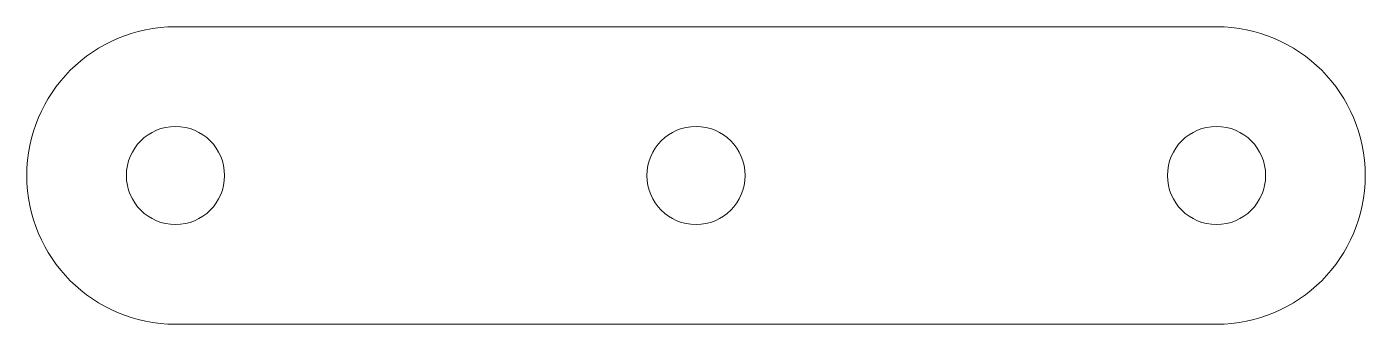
# Model space of a CAD drawing. Header units: millimetres. Extents: x -5 to 40, y -5 to 5.
import ezdxf

# ---------------------------------------------------------------- set-up
doc = ezdxf.new("R2010")
doc.units = ezdxf.units.MM

msp = doc.modelspace()

# ---------------------------------------------------------------- linework, layer by layer
at = {"color": 7, "linetype": 'Continuous', "lineweight": 15}
for p, q in [((35, 5), (0, 5)), ((0, -5), (35, -5))]:
    msp.add_line(p, q, dxfattribs=at)
for centre in [(0, 0), (17.5, 0), (35, 0)]:
    msp.add_circle(centre, 1.65, dxfattribs=at)
for centre, start, end in [((0, 0), 90, 270), ((35, 0), 270, 90)]:
    msp.add_arc(centre, 5, start, end, dxfattribs=at)

doc.saveas('drawing.dxf')
